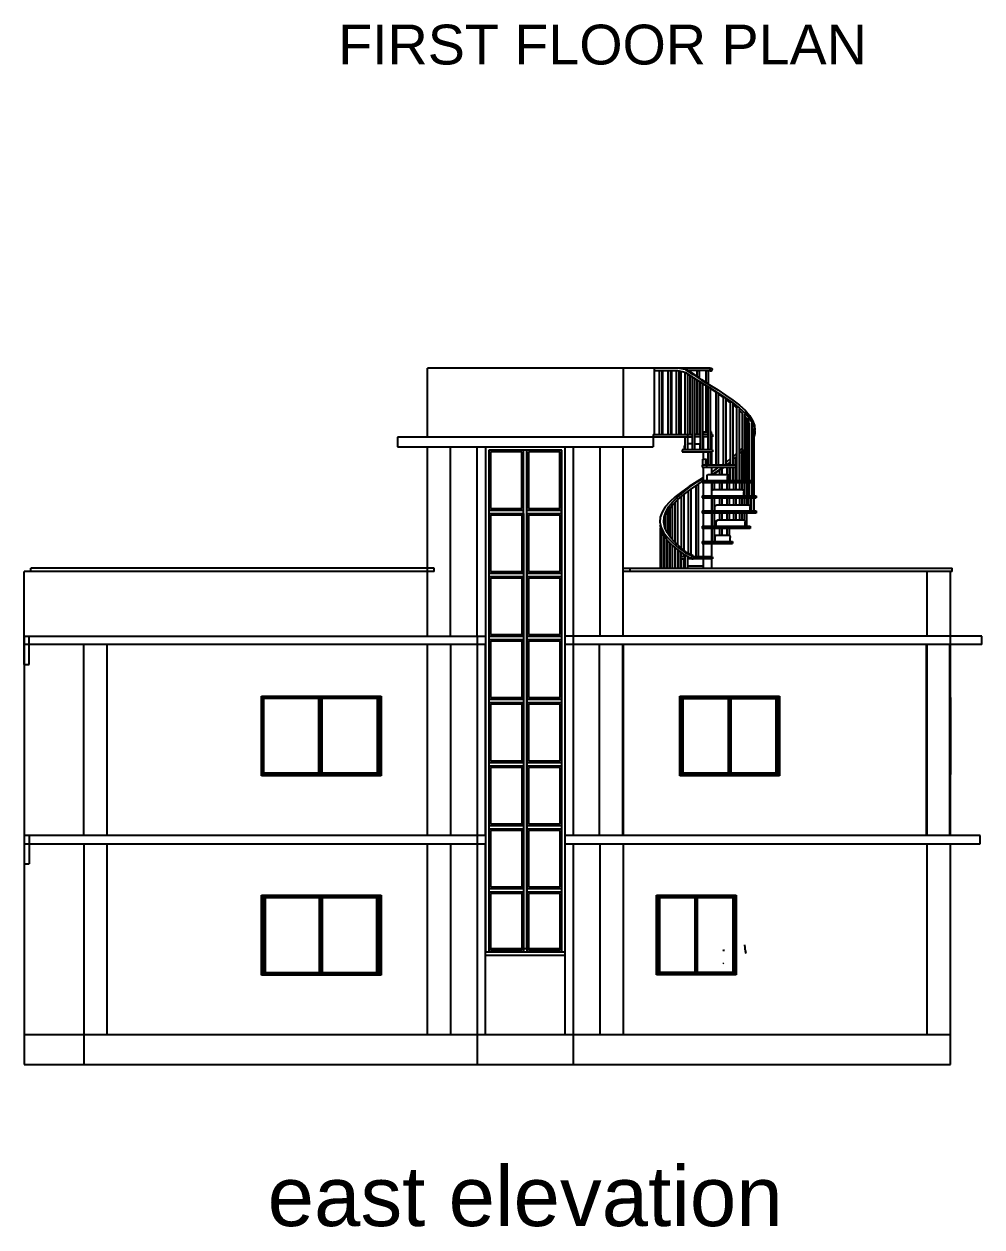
# Model space of a CAD drawing. Header units: inches. Extents: x 114 to 12919, y -714 to 8154.
# Drawn here: x 1041 to 1618, y -714 to 10 of the extents above; entities that cross this region are included whole.
import ezdxf

# ---------------------------------------------------------------- set-up
doc = ezdxf.new("R2010")
doc.units = ezdxf.units.IN
doc.header["$MEASUREMENT"] = 0
doc.layers.add('DIMENSION', color=132, linetype='Continuous')
doc.layers.add('door and window', color=145, linetype='Continuous')
doc.styles.get("Standard").update_dxf_attribs({"font": 'arial.ttf'})

msp = doc.modelspace()

# ---------------------------------------------------------------- linework, layer by layer
for p, q in [((1284.45, -238.54), (1284.45, -197.01)), ((1454.78, -197.01), (1284.45, -197.01)), ((1289.45, -196.82), (1289.45, -197.01)), ((1289.45, -196.82), (1420.45, -196.82)), ((1399.45, -196.82), (1399.45, -197.01)), ((1402.45, -238.54), (1402.45, -196.82)), ((1420.45, -197.01), (1420.45, -196.82)), ((1420.96, -197.01), (1420.96, -237.04)), ((1435.34, -198.71), (1420.96, -198.71)), ((1424.3, -237.04), (1424.3, -198.71)), ((1425.81, -237.04), (1425.81, -198.71)), ((1426.18, -237.04), (1426.18, -198.71)), ((1429.42, -237.04), (1429.42, -198.71)), ((1430.93, -237.04), (1430.93, -198.71)), ((1431.69, -237.04), (1431.69, -198.71)), ((1434.53, -237.04), (1434.53, -198.71)), ((1439.89, -197.86), (1435.34, -197.01)), ((1440.95, -197.86), (1435.34, -197.01)), ((1439.89, -199.56), (1435.34, -198.71)), ((1436.05, -237.04), (1436.05, -198.84)), ((1437.21, -237.04), (1437.21, -199.06)), ((1439.66, -237.04), (1439.66, -199.52)), ((1439.89, -197.86), (1444.5, -200.93)), ((1439.89, -199.56), (1444.5, -202.63)), ((1445.19, -200.93), (1440.95, -197.86)), ((1441.18, -237.04), (1441.18, -200.42)), ((1441.35, -237.04), (1441.35, -200.54)), ((1441.46, -198.22), (1454.78, -198.22)), ((1441.99, -198.61), (1441.99, -198.22)), ((1442.09, -198.68), (1442.09, -198.22)), ((1442.72, -198.71), (1442.13, -198.71)), ((1442.72, -199.14), (1442.72, -198.22)), ((1442.72, -237.04), (1442.72, -201.44)), ((1444.1, -246.24), (1444.1, -202.37)), ((1444.5, -200.93), (1449.36, -203.99)), ((1444.5, -202.63), (1449.36, -205.7)), ((1449.66, -203.99), (1445.19, -200.93)), ((1446.87, -202.08), (1446.87, -198.22)), ((1448.23, -198.71), (1446.87, -198.71)), ((1447.5, -198.71), (1447.5, -198.22)), ((1447.6, -198.71), (1447.6, -198.22)), ((1448.23, -203.01), (1448.23, -198.22)), ((1452.38, -205.81), (1452.38, -198.22)), ((1454.78, -198.71), (1452.38, -198.71)), ((1453.01, -198.71), (1453.01, -198.22)), ((1453.11, -198.71), (1453.11, -198.22)), ((1453.74, -206.69), (1453.74, -198.71)), ((1454.78, -197.01), (1455.27, -197.11)), ((1454.78, -198.71), (1454.78, -197.01)), ((1454.78, -198.71), (1455.27, -198.6)), ((1455.27, -197.11), (1455.69, -197.3)), ((1455.27, -198.6), (1455.69, -198.41)), ((1455.69, -197.3), (1455.99, -197.56)), ((1455.69, -198.41), (1455.99, -198.16)), ((1455.99, -197.56), (1456.16, -197.86)), ((1455.99, -198.16), (1456.16, -197.86)), ((1445.58, -246.24), (1445.58, -203.31)), ((1446.87, -237.04), (1446.87, -204.12)), ((1448.23, -237.04), (1448.23, -204.98)), ((1448.81, -246.24), (1448.81, -205.35)), ((1449.36, -203.99), (1454.34, -207.06)), ((1449.36, -205.7), (1454.34, -208.76)), ((1449.36, -205.7), (1453.65, -208.39)), ((1453.04, -206.26), (1449.66, -203.99)), ((1450.21, -246.24), (1450.21, -206.23)), ((1452.38, -235.34), (1452.38, -207.59)), ((1453.62, -246.24), (1453.62, -208.36)), ((1454.34, -207.06), (1459.28, -210.12)), ((1454.34, -208.76), (1459.28, -211.83)), ((1454.96, -246.24), (1454.96, -209.2)), ((1458.31, -211.51), (1454.96, -209.25)), ((1459.28, -210.12), (1464.03, -213.19)), ((1458.31, -255.44), (1458.31, -211.42)), ((1459.28, -211.83), (1464.03, -214.9)), ((1459.75, -255.44), (1459.75, -212.27)), ((1462.83, -214.68), (1459.75, -212.51)), ((1462.83, -255.44), (1462.83, -214.49)), ((1464.03, -213.19), (1468.44, -216.26)), ((1464.03, -214.9), (1468.44, -217.96)), ((1464.34, -255.44), (1464.34, -215.34)), ((1467.07, -217.86), (1464.34, -215.8)), ((1468.44, -216.26), (1472.39, -219.32)), ((1467.07, -255.44), (1467.07, -217.56)), ((1468.44, -217.96), (1472.39, -221.03)), ((1468.58, -255.44), (1468.58, -218.4)), ((1470.83, -221.03), (1468.58, -219.13)), ((1470.87, -221.07), (1470.83, -221.03)), ((1470.87, -264.64), (1470.87, -220.62)), ((1472.35, -264.64), (1472.35, -221.47)), ((1473.92, -224.09), (1472.35, -222.54)), ((1472.39, -219.32), (1475.75, -222.39)), ((1472.39, -221.03), (1475.75, -224.09)), ((1474.13, -224.36), (1473.92, -224.09)), ((1474.13, -264.64), (1474.13, -223.69)), ((1475.53, -264.64), (1475.53, -224.54)), ((1475.75, -222.39), (1478.42, -225.46)), ((1475.75, -224.09), (1478.42, -227.16)), ((1476.37, -227.16), (1475.44, -225.99)), ((1476.76, -227.84), (1476.37, -227.16)), ((1476.76, -227.16), (1476.72, -227.16)), ((1476.72, -264.64), (1476.72, -227.16)), ((1478.07, -264.64), (1478.07, -227.16)), ((1478.12, -230.23), (1478.07, -230.14)), ((1478.49, -231.4), (1478.12, -230.23)), ((1478.42, -225.46), (1480.31, -228.52)), ((1478.42, -227.16), (1480.31, -230.23)), ((1478.49, -264.64), (1478.49, -230.23)), ((1479.94, -264.64), (1479.94, -230.23)), ((1480.31, -228.52), (1481.38, -231.59)), ((1480.31, -230.23), (1481.38, -233.29)), ((1481.38, -231.59), (1481.59, -234.66)), ((1420.96, -238.54), (1266.45, -238.54)), ((1266.45, -238.54), (1266.45, -244.48)), ((1420.45, -237.04), (1420.45, -238.32)), ((1420.45, -237.04), (1444.1, -237.04)), ((1420.45, -238.32), (1444.1, -238.32)), ((1420.45, -238.54), (1420.45, -244.48)), ((1420.96, -238.32), (1420.96, -238.54)), ((1439.66, -246.24), (1439.66, -238.32)), ((1441.13, -237.04), (1441.13, -238.32)), ((1441.18, -246.24), (1441.18, -238.32)), ((1448.81, -237.04), (1445.58, -237.04)), ((1448.81, -238.32), (1445.58, -238.32)), ((1453.65, -237.04), (1450.12, -237.04)), ((1453.65, -238.32), (1450.12, -238.32)), ((1450.57, -238.32), (1450.57, -246.24)), ((1450.62, -237.04), (1450.62, -235.34)), ((1450.62, -235.34), (1453.65, -235.34)), ((1455.5, -235.34), (1454.96, -235.34)), ((1456.18, -237.04), (1454.96, -237.04)), ((1456.18, -238.32), (1454.96, -238.32)), ((1455.48, -238.32), (1455.48, -246.24)), ((1455.5, -237.04), (1455.5, -235.34)), ((1456.18, -237.04), (1456.18, -238.32)), ((1478.07, -239.08), (1478.49, -238.14)), ((1480.99, -273.84), (1480.99, -233.29)), ((1481.59, -236.36), (1481.2, -238.19)), ((1481.2, -273.84), (1481.2, -236.36)), ((1481.38, -233.29), (1481.59, -236.36)), ((1266.45, -244.48), (1420.45, -244.48)), ((1284.39, -358.54), (1284.39, -244.48)), ((1298.39, -358.54), (1298.39, -244.48)), ((1314.39, -358.54), (1314.39, -244.48)), ((1319.39, -244.48), (1319.39, -548.54)), ((1367.33, -548.54), (1367.33, -244.48)), ((1367.39, -358.54), (1367.39, -244.48)), ((1372.39, -358.54), (1372.39, -244.48)), ((1388.39, -358.54), (1388.39, -244.48)), ((1402.39, -358.54), (1402.39, -244.48)), ((1437.86, -246.24), (1437.86, -247.52)), ((1456.19, -246.24), (1437.86, -246.24)), ((1439.39, -243.37), (1439.35, -243.86)), ((1439.35, -246.24), (1439.35, -243.86)), ((1439.5, -242.95), (1439.39, -243.37)), ((1439.66, -242.68), (1439.5, -242.95)), ((1439.66, -242.67), (1439.66, -242.68)), ((1444.1, -242.58), (1441.18, -242.58)), ((1445.58, -242.58), (1448.22, -242.58)), ((1448.41, -242.68), (1448.22, -242.58)), ((1448.57, -242.95), (1448.41, -242.68)), ((1448.68, -243.37), (1448.57, -242.95)), ((1448.72, -243.86), (1448.68, -243.37)), ((1448.72, -246.24), (1448.72, -243.86)), ((1456.19, -246.24), (1456.19, -247.52)), ((1472.38, -246.92), (1474.13, -245)), ((1475.44, -243.48), (1476.76, -241.57)), ((1475.44, -245.18), (1476.76, -243.27)), ((1475.47, -264.64), (1475.47, -246)), ((1478.07, -240.79), (1478.49, -239.85)), ((1365.33, -246.48), (1321.39, -246.48)), ((1321.39, -246.48), (1321.39, -546.54)), ((1322.39, -247.48), (1322.39, -281.48)), ((1341.36, -247.48), (1322.39, -247.48)), ((1341.36, -281.48), (1341.36, -247.48)), ((1342.36, -320.48), (1342.36, -246.48)), ((1344.29, -546.54), (1344.29, -246.48)), ((1345.29, -247.48), (1345.29, -281.48)), ((1364.26, -247.48), (1345.29, -247.48)), ((1364.26, -281.48), (1364.26, -247.48)), ((1365.26, -284.48), (1365.26, -246.48)), ((1365.33, -548.48), (1365.33, -246.48)), ((1437.86, -247.52), (1456.19, -247.52)), ((1450.28, -253.06), (1450.29, -252.57)), ((1450.28, -255.44), (1450.28, -253.06)), ((1450.29, -252.57), (1450.31, -252.15)), ((1450.31, -252.15), (1450.35, -251.88)), ((1450.35, -251.88), (1450.39, -251.78)), ((1450.39, -251.78), (1452.46, -251.78)), ((1450.56, -247.52), (1450.56, -251.78)), ((1452.07, -251.78), (1452.11, -251.88)), ((1452.11, -251.88), (1452.15, -252.15)), ((1452.15, -252.15), (1452.17, -252.57)), ((1452.17, -252.57), (1452.18, -253.06)), ((1452.18, -255.44), (1452.18, -253.06)), ((1452.46, -251.78), (1452.5, -251.88)), ((1452.5, -251.88), (1452.54, -252.15)), ((1452.54, -252.15), (1452.56, -252.57)), ((1452.56, -252.57), (1452.57, -253.06)), ((1452.57, -255.44), (1452.57, -253.06)), ((1453.62, -255.44), (1453.62, -247.52)), ((1454.96, -255.44), (1454.96, -247.52)), ((1455.51, -247.52), (1455.51, -255.44)), ((1464.34, -253.63), (1465.13, -253.06)), ((1465.13, -253.06), (1467.07, -251.52)), ((1465.13, -254.76), (1467.07, -253.22)), ((1468.58, -250.32), (1468.99, -249.99)), ((1468.58, -252.02), (1468.99, -251.69)), ((1468.94, -252.75), (1468.58, -253.01)), ((1468.94, -255.44), (1468.94, -252.13)), ((1468.99, -249.99), (1470.87, -248.29)), ((1468.99, -251.69), (1470.87, -249.99)), ((1470.87, -251.29), (1470.45, -251.65)), ((1470.45, -264.64), (1470.45, -251.29)), ((1472.35, -246.95), (1472.38, -246.92)), ((1472.35, -248.65), (1472.38, -248.63)), ((1472.5, -249.94), (1472.35, -250.06)), ((1472.38, -248.63), (1474.13, -246.7)), ((1472.5, -264.64), (1472.5, -249.07)), ((1473.95, -264.64), (1473.95, -248.22)), ((1474.07, -248.63), (1473.95, -248.73)), ((1474.13, -248.56), (1474.07, -248.63)), ((1475.5, -247.18), (1475.44, -247.25)), ((1449.9, -255.44), (1449.9, -256.72)), ((1470.39, -255.44), (1449.9, -255.44)), ((1449.9, -256.72), (1470.39, -256.72)), ((1450.58, -256.72), (1450.58, -264.64)), ((1452.49, -255.44), (1452.49, -256.72)), ((1455.5, -256.72), (1455.5, -260.98)), ((1455.5, -259.81), (1456.42, -259.19)), ((1456.42, -259.19), (1460.02, -256.72)), ((1456.42, -260.89), (1460.89, -257.83)), ((1460.5, -258.51), (1457.26, -260.54)), ((1457.26, -260.98), (1457.26, -260.49)), ((1460.5, -260.98), (1460.5, -258.27)), ((1460.89, -257.83), (1462.42, -256.72)), ((1461.83, -255.44), (1462.83, -254.71)), ((1463.24, -256.72), (1461.97, -257.56)), ((1461.97, -260.98), (1461.97, -257.42)), ((1464.34, -255.33), (1465.13, -254.76)), ((1464.9, -255.44), (1464.9, -255.2)), ((1464.9, -260.99), (1464.9, -256.72)), ((1467.07, -254.12), (1466.41, -254.59)), ((1466.41, -255.44), (1466.41, -254.35)), ((1466.41, -264.64), (1466.41, -256.72)), ((1467.07, -264.64), (1467.07, -256.72)), ((1468.58, -264.64), (1468.58, -256.72)), ((1468.94, -264.64), (1468.94, -256.72)), ((1470.39, -255.44), (1470.39, -256.72)), ((1446.8, -265.32), (1442.05, -268.39)), ((1442.93, -268.39), (1447.3, -265.32)), ((1442.93, -270.09), (1447.3, -267.02)), ((1446.33, -310.64), (1446.33, -267.71)), ((1450.62, -262.95), (1446.8, -265.32)), ((1447.3, -265.32), (1450.62, -263.08)), ((1447.3, -267.02), (1449.92, -265.26)), ((1447.77, -310.64), (1447.77, -266.71)), ((1449.92, -264.64), (1449.92, -265.92)), ((1449.92, -264.64), (1479.94, -264.64)), ((1449.92, -265.92), (1479.94, -265.92)), ((1450.56, -265.92), (1450.56, -273.84)), ((1452.94, -262.25), (1453, -261.77)), ((1452.94, -264.64), (1452.94, -262.25)), ((1453, -261.77), (1453.14, -261.35)), ((1453.14, -261.35), (1453.36, -261.07)), ((1453.36, -261.07), (1453.62, -260.98)), ((1453.62, -260.98), (1464.87, -260.98)), ((1455.51, -265.92), (1455.51, -273.84)), ((1455.87, -270.69), (1455.87, -265.92)), ((1456.29, -260.98), (1456.42, -260.89)), ((1457.26, -270.18), (1457.26, -265.92)), ((1460.5, -270.18), (1460.5, -265.92)), ((1461.97, -270.18), (1461.97, -265.92)), ((1464.55, -260.98), (1464.81, -261.07)), ((1464.81, -261.07), (1465.03, -261.35)), ((1464.87, -260.98), (1465.13, -261.07)), ((1464.9, -270.18), (1464.9, -265.92)), ((1465.03, -261.35), (1465.18, -261.77)), ((1465.13, -261.07), (1465.35, -261.35)), ((1465.18, -261.77), (1465.23, -262.25)), ((1465.23, -264.64), (1465.23, -262.25)), ((1465.35, -261.35), (1465.5, -261.77)), ((1465.5, -261.77), (1465.55, -262.25)), ((1465.55, -264.64), (1465.55, -262.25)), ((1466.41, -270.18), (1466.41, -265.92)), ((1467.26, -264.64), (1467.26, -265.92)), ((1468.94, -270.18), (1468.94, -265.92)), ((1470.45, -270.18), (1470.45, -265.92)), ((1472.5, -270.18), (1472.5, -265.92)), ((1473.95, -270.18), (1473.95, -265.92)), ((1475.47, -273.84), (1475.47, -265.92)), ((1476.72, -273.84), (1476.72, -265.92)), ((1478.07, -273.84), (1478.07, -265.92)), ((1478.49, -273.84), (1478.49, -265.92)), ((1479.94, -264.64), (1479.94, -265.92)), ((1479.94, -273.84), (1479.94, -265.92)), ((1433.69, -274.52), (1430.33, -277.59)), ((1432.16, -277.59), (1435.25, -274.52)), ((1437.63, -271.45), (1433.69, -274.52)), ((1435.25, -274.52), (1438.88, -271.45)), ((1435.25, -276.22), (1438.88, -273.16)), ((1437.5, -305.51), (1437.5, -274.32)), ((1442.05, -268.39), (1437.63, -271.45)), ((1438.88, -271.45), (1442.93, -268.39)), ((1438.88, -273.16), (1442.93, -270.09)), ((1439.01, -306.71), (1439.01, -273.05)), ((1441.74, -308.65), (1441.74, -270.99)), ((1443.24, -309.41), (1443.24, -269.87)), ((1449.94, -273.84), (1449.94, -275.12)), ((1449.94, -273.84), (1482.4, -273.84)), ((1449.94, -275.12), (1482.4, -275.12)), ((1450.58, -275.12), (1450.58, -283.04)), ((1455.5, -275.12), (1455.5, -283.04)), ((1455.63, -271.45), (1455.71, -270.97)), ((1455.63, -273.84), (1455.63, -271.45)), ((1455.71, -270.97), (1455.94, -270.55)), ((1455.87, -283.04), (1455.87, -275.12)), ((1455.94, -270.55), (1456.29, -270.27)), ((1456.29, -270.27), (1456.7, -270.18)), ((1456.7, -270.18), (1474.11, -270.18)), ((1457.26, -283.04), (1457.26, -275.12)), ((1460.5, -279.38), (1460.5, -275.12)), ((1461.97, -279.38), (1461.97, -275.12)), ((1464.9, -279.38), (1464.9, -275.12)), ((1466.41, -279.38), (1466.41, -275.12)), ((1468.94, -279.38), (1468.94, -275.12)), ((1470.45, -279.38), (1470.45, -275.12)), ((1472.5, -279.38), (1472.5, -275.12)), ((1473.95, -270.18), (1474.36, -270.27)), ((1473.95, -279.38), (1473.95, -275.12)), ((1474.11, -270.18), (1474.52, -270.27)), ((1474.36, -270.27), (1474.7, -270.55)), ((1474.52, -270.27), (1474.87, -270.55)), ((1474.7, -270.55), (1474.94, -270.97)), ((1474.87, -270.55), (1475.1, -270.97)), ((1474.94, -270.97), (1475.02, -271.45)), ((1475.02, -273.84), (1475.02, -271.45)), ((1475.1, -270.97), (1475.18, -271.45)), ((1475.18, -273.84), (1475.18, -271.45)), ((1475.47, -279.38), (1475.47, -275.12)), ((1476.82, -279.38), (1476.82, -275.12)), ((1477.66, -279.38), (1477.66, -275.12)), ((1478.22, -273.84), (1478.22, -275.12)), ((1479.06, -283.04), (1479.06, -275.12)), ((1479.07, -283.04), (1479.07, -275.12)), ((1479.68, -283.04), (1479.68, -275.12)), ((1481.2, -283.04), (1481.2, -275.12)), ((1482.4, -273.84), (1482.4, -275.12)), ((1321.39, -282.48), (1342.36, -282.48)), ((1322.39, -281.48), (1341.36, -281.48)), ((1344.29, -282.48), (1365.26, -282.48)), ((1345.29, -281.48), (1364.26, -281.48)), ((1427.66, -280.65), (1425.76, -283.72)), ((1430.33, -277.59), (1427.66, -280.65)), ((1427.96, -283.72), (1429.71, -280.65)), ((1427.96, -285.42), (1429.71, -282.36)), ((1429.71, -280.65), (1432.16, -277.59)), ((1429.71, -282.36), (1432.16, -279.29)), ((1430.55, -298.53), (1430.55, -281.31)), ((1431.94, -300.19), (1431.94, -279.56)), ((1432.16, -279.29), (1435.25, -276.22)), ((1433.73, -302.14), (1433.73, -277.73)), ((1435.21, -303.48), (1435.21, -276.26)), ((1457.59, -280.65), (1457.68, -280.16)), ((1457.59, -283.04), (1457.59, -280.65)), ((1457.62, -280.65), (1457.71, -280.16)), ((1457.62, -283.04), (1457.62, -280.65)), ((1457.68, -280.16), (1457.93, -279.75)), ((1457.71, -280.16), (1457.97, -279.75)), ((1457.93, -279.75), (1458.31, -279.47)), ((1457.97, -279.75), (1458.35, -279.47)), ((1458.31, -279.47), (1458.76, -279.38)), ((1458.35, -279.47), (1458.8, -279.38)), ((1458.76, -279.38), (1477.74, -279.38)), ((1477.74, -279.38), (1478.19, -279.47)), ((1478.19, -279.47), (1478.57, -279.75)), ((1478.57, -279.75), (1478.83, -280.16)), ((1478.83, -280.16), (1478.92, -280.65)), ((1478.92, -283.04), (1478.92, -280.65)), ((1321.39, -284.48), (1342.38, -284.48)), ((1321.41, -284.48), (1321.41, -398.48)), ((1322.41, -285.48), (1322.41, -319.48)), ((1341.38, -285.48), (1322.41, -285.48)), ((1341.38, -319.48), (1341.38, -285.48)), ((1342.38, -398.48), (1342.38, -284.48)), ((1344.29, -284.48), (1365.28, -284.48)), ((1344.31, -284.48), (1344.31, -398.48)), ((1345.31, -285.48), (1345.31, -319.48)), ((1364.28, -285.48), (1345.31, -285.48)), ((1364.28, -319.48), (1364.28, -285.48)), ((1365.28, -398.48), (1365.28, -284.48)), ((1424.7, -286.79), (1424.49, -289.85)), ((1425.76, -283.72), (1424.7, -286.79)), ((1426.79, -289.85), (1426.98, -286.79)), ((1426.87, -290.26), (1426.98, -288.49)), ((1426.98, -286.79), (1427.96, -283.72)), ((1426.98, -288.49), (1427.96, -285.42)), ((1427.59, -293.34), (1427.59, -286.6)), ((1428.01, -294.28), (1428.01, -285.34)), ((1429.36, -296.82), (1429.36, -282.97)), ((1449.9, -283.04), (1449.9, -284.32)), ((1449.9, -283.04), (1482.43, -283.04)), ((1482.43, -284.32), (1449.9, -284.32)), ((1450.56, -284.32), (1450.56, -292.24)), ((1455.51, -284.32), (1455.51, -292.24)), ((1455.87, -292.24), (1455.87, -284.32)), ((1457.26, -292.24), (1457.26, -284.32)), ((1458.16, -289.85), (1458.23, -289.36)), ((1458.23, -289.36), (1458.44, -288.95)), ((1458.38, -289.85), (1458.46, -289.36)), ((1458.44, -288.95), (1458.76, -288.67)), ((1458.46, -289.36), (1458.67, -288.95)), ((1458.67, -288.95), (1458.98, -288.67)), ((1458.76, -288.67), (1459.13, -288.58)), ((1458.98, -288.67), (1459.35, -288.58)), ((1474.91, -288.58), (1459.13, -288.58)), ((1460.5, -288.58), (1460.5, -284.32)), ((1461.97, -288.58), (1461.97, -284.32)), ((1464.9, -288.58), (1464.9, -284.32)), ((1466.41, -288.58), (1466.41, -284.32)), ((1468.94, -288.58), (1468.94, -284.32)), ((1470.45, -288.58), (1470.45, -284.32)), ((1472.5, -288.58), (1472.5, -284.32)), ((1473.95, -288.58), (1473.95, -284.32)), ((1474.91, -288.58), (1475.28, -288.67)), ((1475.28, -288.67), (1475.6, -288.95)), ((1475.47, -288.84), (1475.47, -284.32)), ((1475.6, -288.95), (1475.81, -289.36)), ((1475.81, -289.36), (1475.88, -289.85)), ((1476.82, -292.24), (1476.82, -284.32)), ((1482.43, -283.04), (1482.43, -284.32)), ((1321.39, -292.83), (1321.41, -292.83)), ((1424.49, -289.85), (1425.15, -292.92)), ((1424.49, -291.56), (1425.15, -294.62)), ((1424.88, -317.54), (1424.88, -293.38)), ((1425.15, -292.92), (1426.66, -295.99)), ((1425.15, -294.62), (1426.66, -297.69)), ((1425.53, -317.54), (1425.53, -295.4)), ((1426.66, -295.99), (1428.96, -299.05)), ((1427.4, -292.92), (1426.79, -289.85)), ((1428.78, -295.99), (1427.4, -292.92)), ((1430.9, -299.05), (1428.78, -295.99)), ((1449.88, -292.24), (1449.88, -293.52)), ((1449.88, -292.24), (1478.77, -292.24)), ((1478.77, -293.52), (1449.88, -293.52)), ((1450.58, -293.52), (1450.58, -301.44)), ((1455.5, -293.52), (1455.5, -301.44)), ((1455.87, -301.44), (1455.87, -293.52)), ((1457.26, -301.44), (1457.26, -293.52)), ((1458.16, -292.24), (1458.16, -289.85)), ((1458.38, -292.24), (1458.38, -289.85)), ((1460.5, -297.77), (1460.5, -293.52)), ((1461.97, -297.77), (1461.97, -293.52)), ((1464.9, -297.77), (1464.9, -293.52)), ((1466.41, -297.87), (1466.41, -293.52)), ((1475.88, -292.24), (1475.88, -289.85)), ((1478.77, -292.24), (1478.77, -293.52)), ((1426.66, -297.69), (1428.96, -300.76)), ((1427.01, -317.54), (1427.01, -298.16)), ((1427.02, -317.54), (1427.02, -298.17)), ((1428.42, -317.54), (1428.42, -300.03)), ((1428.96, -299.05), (1432.01, -302.12)), ((1428.96, -300.76), (1432.01, -303.82)), ((1429.26, -317.54), (1429.26, -301.06)), ((1430.61, -317.54), (1430.61, -302.41)), ((1433.7, -302.12), (1430.9, -299.05)), ((1431.94, -317.54), (1431.94, -303.76)), ((1432.01, -302.12), (1435.69, -305.19)), ((1432.01, -303.82), (1435.69, -306.89)), ((1432.13, -317.54), (1432.13, -303.93)), ((1437.08, -305.19), (1433.7, -302.12)), ((1449.89, -301.44), (1449.89, -302.72)), ((1449.89, -301.44), (1468.21, -301.44)), ((1449.89, -302.72), (1468.21, -302.72)), ((1450.56, -302.72), (1450.56, -310.64)), ((1455.51, -302.72), (1455.51, -310.64)), ((1457.36, -299.05), (1457.4, -298.56)), ((1457.36, -301.44), (1457.36, -299.05)), ((1457.4, -298.56), (1457.5, -298.15)), ((1457.5, -298.15), (1457.67, -297.87)), ((1457.67, -297.87), (1457.86, -297.77)), ((1457.72, -299.05), (1457.75, -298.56)), ((1457.72, -301.44), (1457.72, -299.05)), ((1457.75, -298.56), (1457.86, -298.15)), ((1466.23, -297.77), (1457.86, -297.77)), ((1457.86, -298.15), (1458.02, -297.87)), ((1458.02, -297.87), (1458.21, -297.77)), ((1466.23, -297.77), (1466.42, -297.87)), ((1466.42, -297.87), (1466.58, -298.15)), ((1466.58, -298.15), (1466.69, -298.56)), ((1466.69, -298.56), (1466.73, -299.05)), ((1466.73, -301.44), (1466.73, -299.05)), ((1468.21, -301.44), (1468.21, -302.72)), ((1321.39, -306.79), (1321.41, -306.79)), ((1433.58, -317.54), (1433.58, -305.13)), ((1433.73, -317.54), (1433.73, -305.26)), ((1435.21, -317.54), (1435.21, -306.49)), ((1435.63, -317.54), (1435.63, -306.85)), ((1435.69, -305.19), (1439.89, -308.25)), ((1435.69, -306.89), (1439.89, -309.96)), ((1440.95, -308.25), (1437.08, -305.19)), ((1437.14, -317.54), (1437.14, -307.95)), ((1439.66, -310.64), (1437.14, -310.64)), ((1437.5, -310.64), (1437.5, -308.21)), ((1439.01, -310.64), (1439.01, -309.31)), ((1439.66, -317.54), (1439.66, -309.79)), ((1439.89, -308.25), (1443.88, -310.17)), ((1443.33, -311.75), (1439.89, -309.96)), ((1444.58, -310.09), (1440.95, -308.25)), ((1441.18, -317.54), (1441.18, -310.63)), ((1441.2, -310.64), (1441.18, -310.64)), ((1443.33, -311.75), (1443.88, -310.17)), ((1444.58, -310.09), (1443.88, -310.17)), ((1443.88, -310.17), (1444.32, -310.46)), ((1444.32, -310.46), (1444.71, -310.8)), ((1444.56, -310.06), (1444.58, -310.09)), ((1444.58, -310.09), (1444.94, -310.39)), ((1444.71, -310.8), (1445, -311.15)), ((1444.81, -311.7), (1445.18, -311.48)), ((1444.94, -310.39), (1445.16, -310.75)), ((1445, -311.15), (1445.18, -311.48)), ((1445.05, -311.67), (1445.18, -311.48)), ((1456.18, -310.64), (1445.09, -310.64)), ((1445.16, -310.75), (1445.25, -311.12)), ((1445.25, -311.12), (1445.18, -311.48)), ((1455.69, -306.97), (1455.51, -306.97)), ((1455.73, -307.07), (1455.69, -306.97)), ((1455.76, -307.35), (1455.73, -307.07)), ((1455.79, -307.76), (1455.76, -307.35)), ((1455.79, -308.25), (1455.79, -307.76)), ((1455.79, -310.64), (1455.79, -308.25)), ((1456.18, -310.64), (1456.18, -311.91)), ((1045.45, -319.54), (1045.45, -317.54)), ((1288.45, -317.54), (1045.45, -317.54)), ((1288.45, -319.54), (1288.45, -317.54)), ((1321.41, -317.54), (1321.39, -317.54)), ((1321.39, -318.8), (1321.41, -318.8)), ((1344.31, -317.54), (1344.29, -317.54)), ((1365.33, -317.54), (1365.28, -317.54)), ((1367.39, -317.54), (1367.33, -317.54)), ((1402.39, -317.54), (1600.45, -317.54)), ((1406.45, -319.54), (1406.45, -317.54)), ((1437.14, -311.91), (1439.66, -311.91)), ((1437.5, -317.54), (1437.5, -311.91)), ((1439.01, -317.54), (1439.01, -311.91)), ((1456.18, -311.91), (1441.18, -311.91)), ((1441.2, -316.17), (1441.18, -316.18)), ((1441.2, -316.17), (1450.62, -316.17)), ((1443.33, -311.75), (1443.84, -311.84)), ((1443.84, -311.84), (1444.35, -311.83)), ((1444.35, -311.83), (1444.81, -311.7)), ((1444.8, -311.77), (1444.35, -311.83)), ((1444.56, -311.77), (1444.8, -311.77)), ((1444.8, -311.77), (1445.05, -311.67)), ((1450.58, -311.91), (1450.58, -317.54)), ((1455.5, -311.91), (1455.5, -317.54)), ((1600.45, -319.54), (1600.45, -317.54)), ((1041.39, -375.48), (1041.39, -319.54)), ((1288.45, -319.54), (1041.39, -319.54)), ((1321.39, -319.54), (1321.41, -319.54)), ((1321.41, -320.48), (1342.38, -320.48)), ((1321.41, -322.48), (1342.38, -322.48)), ((1322.41, -319.48), (1341.38, -319.48)), ((1322.41, -323.48), (1322.41, -357.48)), ((1341.38, -323.48), (1322.41, -323.48)), ((1341.38, -357.48), (1341.38, -323.48)), ((1342.36, -358.48), (1342.36, -322.48)), ((1344.29, -319.54), (1344.31, -319.54)), ((1344.31, -320.48), (1365.28, -320.48)), ((1344.31, -322.48), (1365.28, -322.48)), ((1345.31, -319.48), (1364.28, -319.48)), ((1345.31, -323.48), (1345.31, -357.48)), ((1364.28, -323.48), (1345.31, -323.48)), ((1364.28, -357.48), (1364.28, -323.48)), ((1365.28, -319.54), (1365.33, -319.54)), ((1367.33, -319.54), (1367.39, -319.54)), ((1600.45, -319.54), (1402.39, -319.54)), ((1585.39, -358.54), (1585.39, -319.54)), ((1599.45, -478.54), (1599.45, -319.54)), ((1321.39, -332.76), (1321.41, -332.76)), ((1321.39, -344.78), (1321.41, -344.78)), ((1041.39, -358.54), (1319.39, -358.54)), ((1041.45, -358.54), (1041.45, -616.54)), ((1044.45, -375.48), (1044.45, -358.54)), ((1314.45, -358.54), (1314.45, -616.54)), ((1321.39, -358.54), (1321.41, -358.54)), ((1321.41, -358.48), (1342.38, -358.48)), ((1321.41, -360.48), (1342.38, -360.48)), ((1322.41, -357.48), (1341.38, -357.48)), ((1322.41, -361.48), (1322.41, -395.48)), ((1341.38, -361.48), (1322.41, -361.48)), ((1341.38, -395.48), (1341.38, -361.48)), ((1342.36, -396.48), (1342.36, -360.48)), ((1344.29, -358.54), (1344.31, -358.54)), ((1344.31, -358.48), (1365.28, -358.48)), ((1344.31, -360.48), (1365.28, -360.48)), ((1345.31, -357.48), (1364.28, -357.48)), ((1345.31, -361.48), (1345.31, -395.48)), ((1364.28, -361.48), (1345.31, -361.48)), ((1364.28, -395.48), (1364.28, -361.48)), ((1365.28, -358.54), (1365.33, -358.54)), ((1618.45, -358.54), (1367.33, -358.54)), ((1367.45, -478.54), (1367.45, -358.54)), ((1372.45, -478.54), (1372.45, -358.54)), ((1618.45, -363.54), (1618.45, -358.54)), ((1044.45, -363.54), (1041.45, -363.54)), ((1077.45, -363.54), (1044.45, -363.54)), ((1077.45, -478.54), (1077.45, -363.54)), ((1314.45, -363.54), (1077.45, -363.54)), ((1091.45, -478.54), (1091.45, -363.54)), ((1284.45, -478.54), (1284.45, -363.54)), ((1298.45, -478.54), (1298.45, -363.54)), ((1319.39, -363.54), (1314.45, -363.54)), ((1319.39, -363.54), (1319.45, -363.54)), ((1319.45, -478.54), (1319.45, -363.54)), ((1321.41, -363.54), (1321.39, -363.54)), ((1321.39, -364.54), (1321.41, -364.54)), ((1321.41, -365.54), (1321.39, -365.54)), ((1344.31, -363.54), (1344.29, -363.54)), ((1365.33, -363.54), (1365.28, -363.54)), ((1618.45, -363.54), (1367.33, -363.54)), ((1388.08, -478.54), (1388.08, -363.54)), ((1402.08, -478.54), (1402.08, -363.54)), ((1402.45, -478.54), (1402.45, -363.54)), ((1585.08, -478.54), (1585.08, -363.54)), ((1585.45, -478.54), (1585.45, -363.54)), ((1599.08, -478.54), (1599.08, -363.54)), ((1041.39, -375.48), (1044.45, -375.48)), ((1321.39, -370.54), (1321.41, -370.54)), ((1321.39, -376.54), (1321.41, -376.54)), ((1344.29, -375.27), (1344.31, -375.27)), ((1321.39, -382.54), (1321.41, -382.54)), ((1344.29, -377.68), (1344.31, -377.68)), ((1344.31, -377.92), (1344.29, -377.92)), ((1344.29, -382.48), (1344.31, -382.48)), ((1321.39, -388.54), (1321.41, -388.54)), ((1184.45, -442.54), (1184.45, -394.54)), ((1184.45, -394.54), (1256.45, -394.54)), ((1184.51, -395.11), (1184.51, -394.54)), ((1184.51, -395.11), (1184.51, -441.81)), ((1255.34, -395.11), (1184.51, -395.11)), ((1185.19, -441.81), (1185.19, -395.11)), ((1219.47, -395.57), (1185.19, -395.57)), ((1185.6, -395.57), (1185.6, -441.36)), ((1185.6, -441.09), (1185.6, -395.84)), ((1185.6, -395.84), (1219.06, -395.84)), ((1219.06, -441.36), (1219.06, -395.57)), ((1219.47, -441.81), (1219.47, -395.11)), ((1220.16, -395.11), (1220.16, -441.81)), ((1220.16, -395.11), (1220.16, -441.81)), ((1220.38, -441.81), (1220.38, -395.11)), ((1254.66, -395.57), (1220.38, -395.57)), ((1220.79, -395.57), (1220.79, -395.84)), ((1220.79, -395.84), (1220.79, -441.09)), ((1220.79, -395.84), (1254.25, -395.84)), ((1220.79, -441.09), (1220.79, -395.84)), ((1254.25, -441.36), (1254.25, -395.57)), ((1254.66, -441.81), (1254.66, -395.11)), ((1255.34, -394.54), (1255.34, -442.54)), ((1256.45, -394.54), (1256.45, -442.54)), ((1321.39, -394.54), (1321.41, -394.54)), ((1321.41, -395.27), (1321.39, -395.27)), ((1321.41, -395.72), (1321.39, -395.72)), ((1321.39, -395.99), (1321.41, -395.99)), ((1321.41, -396.48), (1342.38, -396.48)), ((1321.41, -398.48), (1342.43, -398.48)), ((1321.46, -398.48), (1321.46, -548.48)), ((1322.41, -395.48), (1341.38, -395.48)), ((1342.36, -434.48), (1342.36, -398.48)), ((1342.43, -548.48), (1342.43, -398.48)), ((1344.29, -394.54), (1344.31, -394.54)), ((1344.31, -395.27), (1344.29, -395.27)), ((1344.31, -395.72), (1344.29, -395.72)), ((1344.29, -395.99), (1344.31, -395.99)), ((1344.31, -396.48), (1365.28, -396.48)), ((1344.31, -398.48), (1365.33, -398.48)), ((1344.36, -398.48), (1344.36, -548.48)), ((1345.31, -395.48), (1364.28, -395.48)), ((1436.45, -442.54), (1436.45, -394.54)), ((1436.45, -394.54), (1496.45, -394.54)), ((1436.46, -394.54), (1436.46, -442.54)), ((1437.36, -395.27), (1437.36, -441.81)), ((1495.44, -395.27), (1437.36, -395.27)), ((1437.37, -395.27), (1437.37, -394.54)), ((1437.93, -441.81), (1437.93, -395.27)), ((1466.03, -395.72), (1437.93, -395.72)), ((1438.26, -395.72), (1438.26, -441.36)), ((1438.26, -395.99), (1465.69, -395.99)), ((1438.27, -441.09), (1438.27, -395.99)), ((1465.69, -441.36), (1465.69, -395.72)), ((1466.03, -441.81), (1466.03, -395.27)), ((1466.59, -395.27), (1466.59, -441.81)), ((1466.62, -395.27), (1466.62, -441.81)), ((1466.8, -441.81), (1466.8, -395.27)), ((1494.9, -395.72), (1466.8, -395.72)), ((1467.13, -395.72), (1467.13, -441.36)), ((1467.13, -395.99), (1494.57, -395.99)), ((1467.14, -395.99), (1467.14, -441.09)), ((1494.57, -441.36), (1494.57, -395.72)), ((1494.9, -441.81), (1494.9, -395.27)), ((1495.44, -394.54), (1495.44, -442.54)), ((1496.35, -442.54), (1496.35, -394.54)), ((1496.4, -442.54), (1496.4, -394.54)), ((1496.45, -395.27), (1496.4, -395.27)), ((1496.45, -395.72), (1496.4, -395.72)), ((1496.4, -395.99), (1496.45, -395.99)), ((1496.45, -394.54), (1496.45, -442.54)), ((1599.45, -395.39), (1599.53, -395.39)), ((1599.53, -395.39), (1599.53, -441.81)), ((1321.39, -400.54), (1321.46, -400.54)), ((1322.46, -399.48), (1322.46, -433.48)), ((1341.43, -399.48), (1322.46, -399.48)), ((1341.43, -433.48), (1341.43, -399.48)), ((1345.36, -399.48), (1345.36, -433.48)), ((1364.33, -399.48), (1345.36, -399.48)), ((1364.33, -433.48), (1364.33, -399.48)), ((1321.39, -406.54), (1321.46, -406.54)), ((1321.39, -412.54), (1321.46, -412.54)), ((1321.39, -418.54), (1321.46, -418.54)), ((1344.29, -418.54), (1344.36, -418.54)), ((1367.33, -418.54), (1367.45, -418.54)), ((1321.39, -424.54), (1321.46, -424.54)), ((1344.29, -424.54), (1344.36, -424.54)), ((1367.33, -424.54), (1367.45, -424.54)), ((1321.46, -434.48), (1342.43, -434.48)), ((1322.46, -433.48), (1341.43, -433.48)), ((1344.36, -434.48), (1365.33, -434.48)), ((1345.36, -433.48), (1364.33, -433.48)), ((1367.33, -430.54), (1367.45, -430.54)), ((1184.51, -442.54), (1184.51, -441.81)), ((1184.51, -441.81), (1255.34, -441.81)), ((1185.19, -441.36), (1219.47, -441.36)), ((1219.06, -441.09), (1185.6, -441.09)), ((1220.38, -441.36), (1254.66, -441.36)), ((1220.79, -441.09), (1220.79, -441.36)), ((1254.25, -441.09), (1220.79, -441.09)), ((1220.79, -441.36), (1220.79, -441.09)), ((1321.46, -441.09), (1321.39, -441.09)), ((1321.39, -441.36), (1321.46, -441.36)), ((1321.39, -441.81), (1321.46, -441.81)), ((1321.46, -436.48), (1342.43, -436.48)), ((1322.46, -437.48), (1322.46, -471.48)), ((1341.43, -437.48), (1322.46, -437.48)), ((1341.43, -471.48), (1341.43, -437.48)), ((1342.36, -472.48), (1342.36, -436.48)), ((1344.36, -441.09), (1344.29, -441.09)), ((1344.29, -441.36), (1344.36, -441.36)), ((1344.29, -441.81), (1344.36, -441.81)), ((1344.36, -436.48), (1365.33, -436.48)), ((1345.36, -437.48), (1345.36, -471.48)), ((1364.33, -437.48), (1345.36, -437.48)), ((1364.33, -471.48), (1364.33, -437.48)), ((1367.33, -436.54), (1367.45, -436.54)), ((1437.36, -441.81), (1495.44, -441.81)), ((1437.37, -442.54), (1437.37, -441.81)), ((1437.93, -441.36), (1466.03, -441.36)), ((1465.69, -441.09), (1438.26, -441.09)), ((1466.8, -441.36), (1494.9, -441.36)), ((1494.57, -441.09), (1467.13, -441.09)), ((1496.45, -441.09), (1496.4, -441.09)), ((1496.4, -441.36), (1496.45, -441.36)), ((1496.4, -441.81), (1496.45, -441.81)), ((1599.45, -441.81), (1599.53, -441.81)), ((1256.45, -442.54), (1184.45, -442.54)), ((1321.46, -442.54), (1321.39, -442.54)), ((1344.36, -442.54), (1344.29, -442.54)), ((1367.33, -442.54), (1367.45, -442.54)), ((1367.33, -448.54), (1367.45, -448.54)), ((1496.45, -442.54), (1436.45, -442.54)), ((1367.33, -454.54), (1367.45, -454.54)), ((1367.33, -460.54), (1367.45, -460.54)), ((1367.33, -466.54), (1367.45, -466.54)), ((1321.46, -472.48), (1342.43, -472.48)), ((1321.46, -474.48), (1342.43, -474.48)), ((1322.46, -471.48), (1341.43, -471.48)), ((1322.46, -475.48), (1322.46, -509.48)), ((1341.43, -475.48), (1322.46, -475.48)), ((1341.43, -509.48), (1341.43, -475.48)), ((1342.36, -510.48), (1342.36, -474.48)), ((1344.36, -473.74), (1344.29, -473.74)), ((1344.36, -472.48), (1365.33, -472.48)), ((1344.36, -474.48), (1365.33, -474.48)), ((1345.36, -471.48), (1364.33, -471.48)), ((1345.36, -475.48), (1345.36, -509.48)), ((1364.33, -475.48), (1345.36, -475.48)), ((1364.33, -509.48), (1364.33, -475.48)), ((1367.33, -472.54), (1367.45, -472.54)), ((1319.45, -478.54), (1041.45, -478.54)), ((1041.45, -483.54), (1319.45, -483.54)), ((1044.45, -478.54), (1044.45, -495.54)), ((1077.45, -483.54), (1077.45, -616.54)), ((1091.45, -598.54), (1091.45, -483.54)), ((1284.45, -598.54), (1284.45, -483.54)), ((1298.45, -598.54), (1298.45, -483.54)), ((1319.45, -598.54), (1319.45, -483.54)), ((1321.46, -478.54), (1321.39, -478.54)), ((1321.39, -483.54), (1321.46, -483.54)), ((1321.39, -484.54), (1321.46, -484.54)), ((1344.29, -478.3), (1344.36, -478.3)), ((1344.29, -478.54), (1344.36, -478.54)), ((1344.29, -483.54), (1344.36, -483.54)), ((1617.45, -478.54), (1367.33, -478.54)), ((1367.33, -483.54), (1617.45, -483.54)), ((1367.45, -598.54), (1367.45, -483.54)), ((1372.45, -616.54), (1372.45, -483.54)), ((1388.45, -598.54), (1388.45, -483.54)), ((1402.45, -598.54), (1402.45, -483.54)), ((1585.45, -598.54), (1585.45, -483.54)), ((1599.45, -616.54), (1599.45, -483.54)), ((1617.45, -483.54), (1617.45, -478.54)), ((1321.46, -485.54), (1321.39, -485.54)), ((1321.39, -490.54), (1321.46, -490.54)), ((1041.45, -495.54), (1044.45, -495.54)), ((1321.39, -496.54), (1321.46, -496.54)), ((1321.39, -502.54), (1321.46, -502.54)), ((1344.36, -501.04), (1344.29, -501.04)), ((1344.29, -504.04), (1344.36, -504.04)), ((1321.39, -508.54), (1321.46, -508.54)), ((1321.46, -510.48), (1342.43, -510.48)), ((1321.46, -512.48), (1342.43, -512.48)), ((1322.46, -509.48), (1341.43, -509.48)), ((1341.43, -513.48), (1322.46, -513.48)), ((1322.46, -513.48), (1322.46, -547.48)), ((1341.43, -547.48), (1341.43, -513.48)), ((1342.36, -546.54), (1342.36, -512.48)), ((1344.36, -512.98), (1344.29, -512.98)), ((1344.36, -510.48), (1365.33, -510.48)), ((1344.36, -512.48), (1365.33, -512.48)), ((1345.36, -509.48), (1364.33, -509.48)), ((1364.33, -513.48), (1345.36, -513.48)), ((1345.36, -513.48), (1345.36, -547.48)), ((1364.33, -547.48), (1364.33, -513.48)), ((1184.45, -562.59), (1184.45, -514.54)), ((1184.45, -514.54), (1256.45, -514.54)), ((1184.46, -514.54), (1184.46, -562.59)), ((1185.54, -515.21), (1185.54, -514.54)), ((1185.54, -515.21), (1185.54, -561.91)), ((1254.87, -515.21), (1185.54, -515.21)), ((1186.21, -561.91), (1186.21, -515.21)), ((1219.76, -515.66), (1186.21, -515.66)), ((1186.61, -515.66), (1186.61, -561.45)), ((1186.61, -515.93), (1219.36, -515.93)), ((1186.62, -561.19), (1186.62, -515.93)), ((1219.36, -561.45), (1219.36, -515.66)), ((1219.76, -561.91), (1219.76, -515.21)), ((1220.43, -515.21), (1220.43, -561.91)), ((1220.45, -561.91), (1220.45, -515.21)), ((1220.67, -561.91), (1220.67, -515.21)), ((1254.22, -515.66), (1220.67, -515.66)), ((1221.07, -515.66), (1221.07, -561.45)), ((1221.07, -515.93), (1253.82, -515.93)), ((1221.08, -515.93), (1221.08, -561.19)), ((1253.82, -561.45), (1253.82, -515.66)), ((1254.22, -561.91), (1254.22, -515.21)), ((1254.87, -514.54), (1254.87, -562.59)), ((1255.96, -562.59), (1255.96, -514.54)), ((1256, -562.59), (1256, -514.54)), ((1256.45, -514.54), (1256.45, -562.59)), ((1321.39, -514.48), (1321.46, -514.48)), ((1321.39, -514.54), (1321.46, -514.54)), ((1321.46, -515.21), (1321.39, -515.21)), ((1321.46, -515.66), (1321.39, -515.66)), ((1321.39, -515.93), (1321.46, -515.93)), ((1321.39, -520.54), (1321.46, -520.54)), ((1344.29, -514.48), (1344.36, -514.48)), ((1344.29, -514.54), (1344.36, -514.54)), ((1344.36, -515.21), (1344.29, -515.21)), ((1344.36, -515.66), (1344.29, -515.66)), ((1344.29, -515.93), (1344.36, -515.93)), ((1344.29, -515.98), (1344.36, -515.98)), ((1422.45, -562.54), (1422.45, -514.54)), ((1422.45, -514.54), (1470.45, -514.54)), ((1422.71, -514.54), (1422.71, -562.54)), ((1423.41, -515.27), (1423.41, -561.81)), ((1469.23, -515.27), (1423.41, -515.27)), ((1423.42, -515.27), (1423.42, -514.54)), ((1423.86, -561.81), (1423.86, -515.27)), ((1446.02, -515.72), (1423.86, -515.72)), ((1424.12, -515.72), (1424.12, -561.36)), ((1424.12, -515.99), (1445.76, -515.99)), ((1424.14, -561.09), (1424.14, -515.99)), ((1445.76, -561.36), (1445.76, -515.72)), ((1446.02, -561.81), (1446.02, -515.27)), ((1446.47, -515.27), (1446.47, -561.81)), ((1446.54, -515.27), (1446.54, -561.81)), ((1446.68, -561.81), (1446.68, -515.27)), ((1468.85, -515.72), (1446.68, -515.72)), ((1446.94, -515.72), (1446.94, -561.36)), ((1446.94, -515.99), (1468.58, -515.99)), ((1446.96, -515.99), (1446.96, -561.09)), ((1468.58, -561.36), (1468.58, -515.72)), ((1468.85, -561.81), (1468.85, -515.27)), ((1469.23, -514.54), (1469.23, -562.54)), ((1469.95, -562.54), (1469.95, -514.54)), ((1470.08, -562.54), (1470.08, -514.54)), ((1470.45, -514.54), (1470.45, -562.54)), ((1321.39, -526.54), (1321.46, -526.54)), ((1321.39, -532.54), (1321.46, -532.54)), ((1344.36, -529.54), (1344.29, -529.54)), ((1344.29, -532.54), (1344.36, -532.54)), ((1321.39, -538.54), (1321.46, -538.54)), ((1344.29, -538.54), (1344.36, -538.54)), ((1367.33, -538.54), (1367.45, -538.54)), ((1319.39, -548.54), (1367.45, -548.54)), ((1319.45, -550.54), (1367.45, -550.54)), ((1321.39, -544.54), (1321.46, -544.54)), ((1321.39, -546.54), (1365.33, -546.54)), ((1321.46, -548.48), (1342.43, -548.48)), ((1322.46, -547.48), (1341.43, -547.48)), ((1344.29, -544.54), (1344.36, -544.54)), ((1344.36, -548.48), (1365.33, -548.48)), ((1345.36, -547.48), (1364.33, -547.48)), ((1367.33, -544.54), (1367.45, -544.54)), ((1462.89, -547.8), (1462.66, -547.26)), ((1462.98, -548.19), (1462.89, -547.8)), ((1475.56, -544.61), (1475.59, -544.45)), ((1475.88, -546.04), (1475.56, -544.61)), ((1475.86, -547.33), (1475.88, -546.04)), ((1475.86, -547.33), (1475.97, -548.24)), ((1476.35, -549.6), (1475.97, -548.24)), ((1462.5, -555.72), (1462.43, -555.88)), ((1462.67, -555.48), (1462.5, -555.72)), ((1468.94, -556.36), (1469.1, -556.14)), ((1256.45, -562.59), (1184.45, -562.59)), ((1185.54, -562.59), (1185.54, -561.91)), ((1185.54, -561.91), (1254.87, -561.91)), ((1186.21, -561.45), (1219.76, -561.45)), ((1219.36, -561.19), (1186.61, -561.19)), ((1220.67, -561.45), (1254.22, -561.45)), ((1253.82, -561.19), (1221.07, -561.19)), ((1470.45, -562.54), (1422.45, -562.54)), ((1423.41, -561.81), (1469.23, -561.81)), ((1423.42, -562.54), (1423.42, -561.81)), ((1423.86, -561.36), (1446.02, -561.36)), ((1445.76, -561.09), (1424.12, -561.09)), ((1446.68, -561.36), (1468.85, -561.36)), ((1468.58, -561.09), (1446.94, -561.09)), ((1599.45, -598.54), (1041.45, -598.54)), ((1041.45, -616.54), (1599.45, -616.54))]:
    msp.add_line(p, q)

# ---------------------------------------------------------------- texts
at = {"layer": 'DIMENSION', "ltscale": 30, "insert": (1188.12, -677.83), "char_height": 36, "attachment_point": 1}
msp.add_mtext_dynamic_manual_height_columns('east elevation', width=811.3178, gutter_width=1, heights=[0], dxfattribs=at)
at = {"layer": 'door and window', "ltscale": 30, "insert": (1230.61, 9.91), "char_height": 24, "attachment_point": 1}
msp.add_mtext_dynamic_manual_height_columns('FIRST FLOOR PLAN ', width=454.7131, gutter_width=1, heights=[0], dxfattribs=at)

doc.saveas('drawing.dxf')
